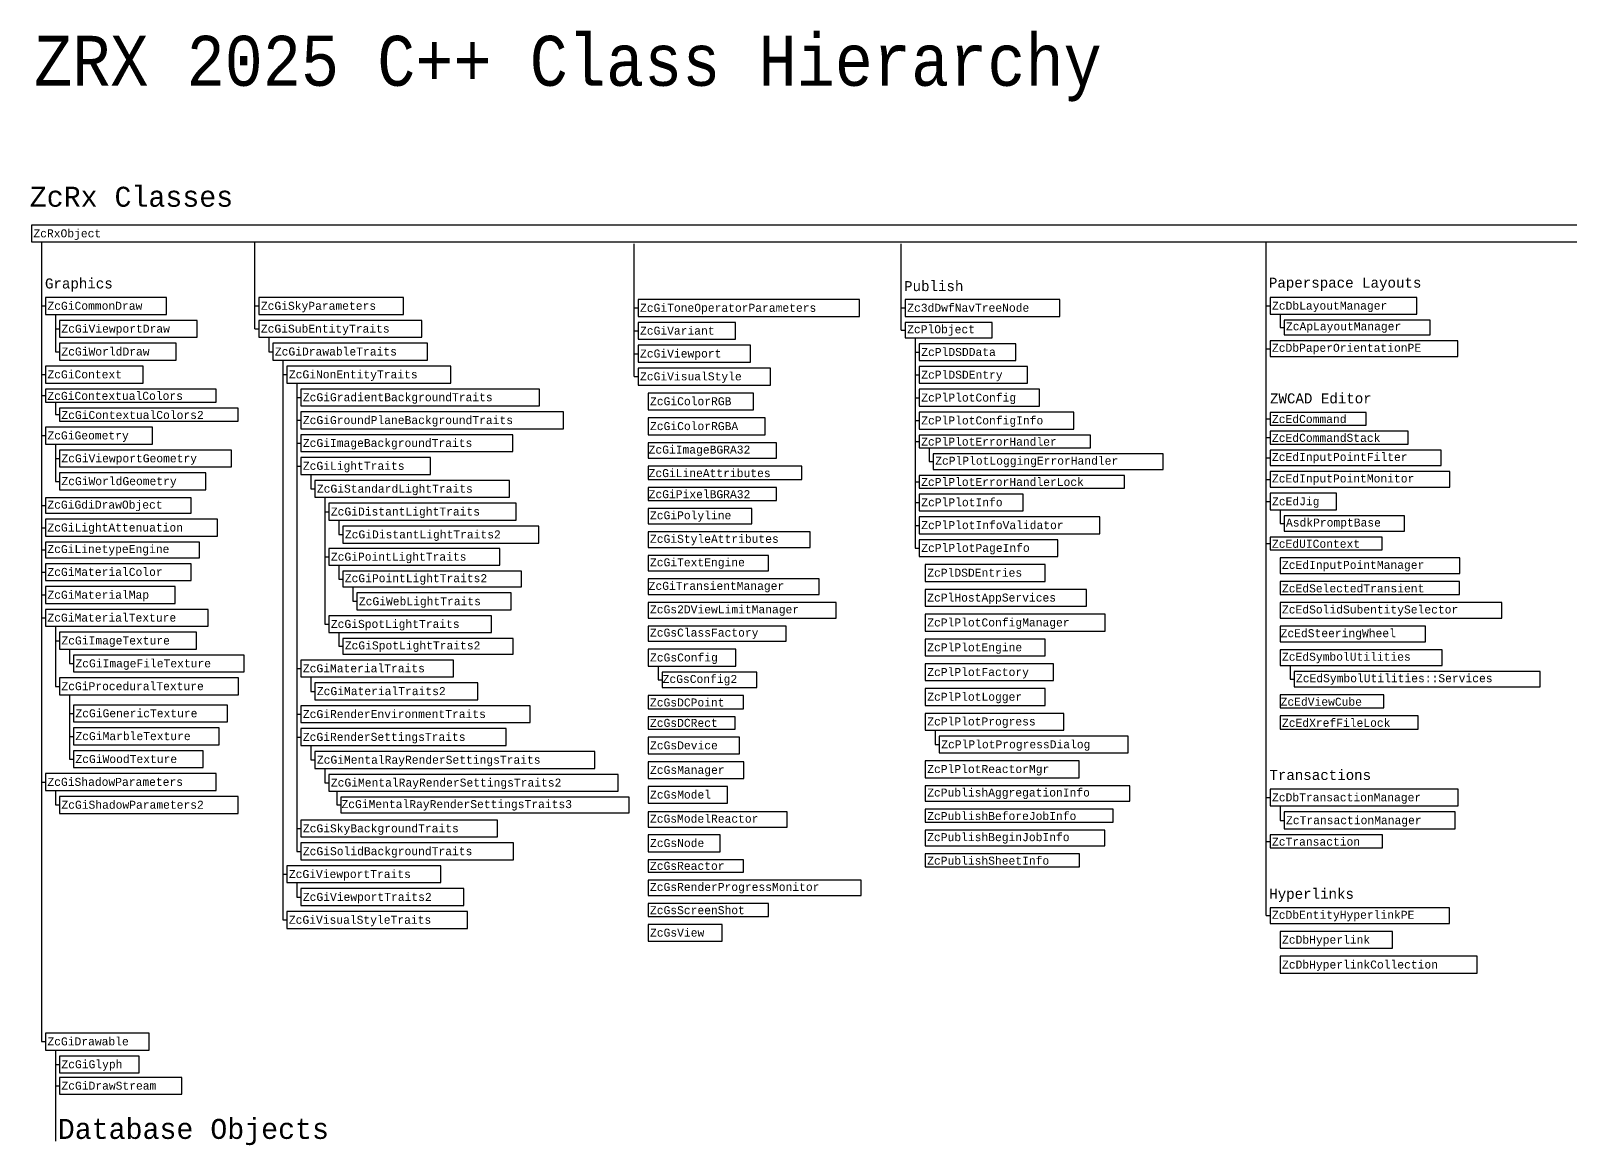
# Model space of a CAD drawing. Header units: millimetres. Extents: x 63 to 561, y 325 to 515.
# Drawn here: x 62.5 to 139.5, y 459 to 514.7 of the extents above; entities that cross this region are included whole.
import ezdxf

# ---------------------------------------------------------------- set-up
doc = ezdxf.new("R2010")
doc.units = ezdxf.units.MM
for name, color, linetype in [('Classes Map Frame', 7, 'Continuous'), ('Partial Supported', 2, 'Continuous'), ('Unmanaged classes', 3, 'Continuous'), ('Unmanaged classes with .NET Wrappers', 3, 'Continuous'), ('Unsupported', 252, 'Continuous')]:
    doc.layers.add(name, color=color, linetype=linetype)
doc.styles.add('Categories', font='consola.ttf', dxfattribs={"height": 0.5})
doc.styles.add('Headings', font='consola.ttf', dxfattribs={"height": 1})
doc.styles.get("Standard").update_dxf_attribs({"font": 'consola.ttf'})
doc.styles.add('Title', font='consola.ttf', dxfattribs={"width": 0.9})
doc.styles.add('Unmanaged', font='consola.ttf', dxfattribs={"height": 0.2})

msp = doc.modelspace()

# ---------------------------------------------------------------- linework, layer by layer
at = {"layer": 'Classes Map Frame'}
for p, q in [((63.045, 504.157), (63.045, 464.186)), ((73.716, 499.814), (73.716, 504.157)), ((124.267, 470.481), (124.267, 504.157)), ((92.671, 497.428), (92.671, 504.057)), ((106.031, 499.75), (106.031, 504.057)), ((63.045, 500.957), (63.245, 500.957)), ((63.745, 500.535), (63.745, 498.671)), ((73.716, 500.957), (73.916, 500.957)), ((92.671, 500.857), (92.871, 500.857)), ((106.031, 500.858), (106.231, 500.858)), ((124.267, 500.96), (124.467, 500.96)), ((124.967, 500.543), (124.967, 499.877)), ((63.745, 499.814), (63.945, 499.814)), ((73.716, 499.814), (73.916, 499.814)), ((92.671, 499.714), (92.871, 499.714)), ((106.031, 499.75), (106.231, 499.75)), ((124.967, 499.877), (125.167, 499.877)), ((74.416, 499.393), (74.416, 498.671)), ((106.731, 499.362), (106.731, 488.853)), ((124.267, 498.823), (124.467, 498.823)), ((63.745, 498.671), (63.945, 498.671)), ((74.416, 498.671), (74.616, 498.671)), ((75.116, 498.25), (75.116, 470.267)), ((92.671, 498.571), (92.871, 498.571)), ((106.731, 498.644), (106.931, 498.644)), ((63.045, 497.529), (63.245, 497.529)), ((75.116, 497.529), (75.316, 497.529)), ((92.671, 497.428), (92.871, 497.428)), ((106.731, 497.509), (106.931, 497.509)), ((63.045, 496.48), (63.245, 496.48)), ((75.816, 497.107), (75.816, 473.695)), ((63.745, 496.153), (63.745, 495.525)), ((75.816, 496.386), (76.016, 496.386)), ((106.731, 496.369), (106.931, 496.369)), ((63.745, 495.525), (63.945, 495.525)), ((75.816, 495.243), (76.016, 495.243)), ((106.731, 495.227), (106.931, 495.227)), ((124.267, 495.315), (124.467, 495.315)), ((63.045, 494.476), (63.245, 494.476)), ((75.816, 494.1), (76.016, 494.1)), ((106.731, 494.185), (106.931, 494.185)), ((124.267, 494.375), (124.467, 494.375)), ((63.745, 494.055), (63.745, 492.191)), ((63.745, 493.334), (63.945, 493.334)), ((107.431, 493.865), (107.431, 493.177)), ((124.267, 493.367), (124.467, 493.367)), ((75.816, 492.958), (76.016, 492.958)), ((107.431, 493.177), (107.631, 493.177)), ((63.745, 492.191), (63.945, 492.191)), ((76.516, 492.536), (76.516, 491.815)), ((76.516, 491.815), (76.716, 491.815)), ((106.731, 492.169), (106.931, 492.169)), ((124.267, 492.291), (124.467, 492.291)), ((77.216, 491.394), (77.216, 485.055)), ((106.731, 491.131), (106.931, 491.131)), ((124.267, 491.182), (124.467, 491.182)), ((63.045, 490.982), (63.245, 490.982)), ((77.216, 490.672), (77.416, 490.672)), ((77.916, 490.251), (77.916, 489.529)), ((124.967, 490.761), (124.967, 490.081)), ((63.045, 489.873), (63.245, 489.873)), ((77.916, 489.529), (78.116, 489.529)), ((106.731, 489.992), (106.931, 489.992)), ((124.967, 490.081), (125.167, 490.081)), ((63.045, 488.764), (63.245, 488.764)), ((106.731, 488.853), (106.931, 488.853)), ((124.267, 489.08), (124.467, 489.08)), ((77.216, 488.416), (77.416, 488.416)), ((77.916, 487.994), (77.916, 487.307)), ((63.045, 487.655), (63.245, 487.655)), ((77.916, 487.307), (78.116, 487.307)), ((63.045, 486.512), (63.245, 486.512)), ((78.616, 486.919), (78.616, 486.197)), ((78.616, 486.197), (78.816, 486.197)), ((63.045, 485.369), (63.245, 485.369)), ((63.745, 484.948), (63.745, 481.941)), ((77.216, 485.055), (77.416, 485.055)), ((63.745, 484.227), (63.945, 484.227)), ((77.916, 484.633), (77.916, 483.946)), ((64.445, 483.805), (64.445, 483.084)), ((77.916, 483.946), (78.116, 483.946)), ((64.445, 483.084), (64.645, 483.084)), ((75.816, 482.837), (76.016, 482.837)), ((93.871, 482.956), (93.871, 482.268)), ((125.467, 482.993), (125.467, 482.306)), ((63.745, 481.941), (63.945, 481.941)), ((76.516, 482.415), (76.516, 481.694)), ((93.871, 482.268), (94.071, 482.268)), ((125.467, 482.306), (125.667, 482.306)), ((64.445, 481.52), (64.445, 478.302)), ((76.516, 481.694), (76.716, 481.694)), ((64.445, 480.588), (64.645, 480.588)), ((75.816, 480.551), (76.016, 480.551)), ((107.731, 479.758), (107.731, 479.036)), ((64.445, 479.445), (64.645, 479.445)), ((75.816, 479.408), (76.016, 479.408)), ((76.516, 478.987), (76.516, 478.266)), ((107.731, 479.036), (107.931, 479.036)), ((64.445, 478.302), (64.645, 478.302)), ((76.516, 478.266), (76.716, 478.266)), ((77.216, 477.844), (77.216, 477.123)), ((63.045, 477.159), (63.245, 477.159)), ((63.745, 476.738), (63.745, 476.017)), ((77.216, 477.123), (77.416, 477.123)), ((77.816, 476.702), (77.816, 476.014)), ((63.745, 476.017), (63.945, 476.017)), ((77.816, 476.014), (78.016, 476.014)), ((124.267, 476.387), (124.467, 476.387)), ((124.967, 475.966), (124.967, 475.244)), ((124.967, 475.244), (125.167, 475.244)), ((75.816, 474.837), (76.016, 474.837)), ((124.267, 474.196), (124.467, 474.196)), ((75.816, 473.695), (76.016, 473.695)), ((75.116, 472.552), (75.316, 472.552)), ((75.816, 472.131), (75.816, 471.409)), ((75.816, 471.409), (76.016, 471.409)), ((75.116, 470.267), (75.316, 470.267)), ((124.267, 470.481), (124.467, 470.481)), ((63.045, 464.186), (63.245, 464.186)), ((63.745, 463.765), (63.745, 459.201)), ((63.745, 463.043), (63.945, 463.043)), ((63.745, 461.974), (63.945, 461.974))]:
    msp.add_line(p, q, dxfattribs=at)
for points in [[(62.545, 505), (62.545, 504.157), (212.088, 504.157), (212.098, 505)], [(63.245, 501.378), (63.245, 500.535), (69.296, 500.535), (69.296, 501.378)], [(73.916, 501.378), (73.916, 500.535), (81.15, 500.535), (81.15, 501.378)], [(92.871, 501.278), (92.871, 500.435), (103.935, 500.435), (103.935, 501.278)], [(106.231, 501.278), (106.231, 500.437), (113.96, 500.437), (113.96, 501.278)], [(124.467, 501.378), (124.467, 500.543), (131.802, 500.543), (131.802, 501.378)], [(63.945, 500.235), (63.945, 499.393), (70.82, 499.393), (70.82, 500.235)], [(73.916, 500.235), (73.916, 499.393), (82.062, 499.393), (82.062, 500.235)], [(92.871, 500.135), (92.871, 499.292), (97.748, 499.292), (97.748, 500.135)], [(106.231, 500.137), (106.231, 499.362), (110.577, 499.362), (110.577, 500.137)], [(125.167, 500.243), (125.167, 499.511), (132.465, 499.511), (132.465, 500.243)], [(63.945, 499.093), (63.945, 498.25), (69.785, 498.25), (69.785, 499.093)], [(74.616, 499.093), (74.616, 498.25), (82.34, 498.25), (82.34, 499.093)], [(92.871, 498.992), (92.871, 498.15), (98.487, 498.15), (98.487, 498.992)], [(106.931, 499.062), (106.931, 498.226), (111.756, 498.226), (111.756, 499.062)], [(124.467, 499.211), (124.467, 498.435), (133.851, 498.435), (133.851, 499.211)], [(63.245, 497.95), (63.245, 497.107), (68.123, 497.107), (68.123, 497.95)], [(75.316, 497.95), (75.316, 497.107), (83.508, 497.107), (83.508, 497.95)], [(92.871, 497.85), (92.871, 497.007), (99.497, 497.007), (99.497, 497.85)], [(106.931, 497.926), (106.931, 497.091), (112.343, 497.091), (112.343, 497.926)], [(63.245, 496.807), (63.245, 496.153), (71.772, 496.153), (71.772, 496.807)], [(76.016, 496.807), (76.016, 495.965), (87.942, 495.965), (87.942, 496.807)], [(93.371, 496.607), (93.371, 495.764), (98.642, 495.764), (98.642, 496.607)], [(106.931, 496.791), (106.931, 495.948), (112.935, 495.948), (112.935, 496.791)], [(63.945, 495.853), (63.945, 495.198), (72.878, 495.198), (72.878, 495.853)], [(76.016, 495.665), (76.016, 494.822), (89.148, 494.822), (89.148, 495.665)], [(106.931, 495.648), (106.931, 494.805), (114.653, 494.805), (114.653, 495.648)], [(124.467, 495.635), (124.467, 494.995), (129.272, 494.995), (129.272, 495.635)], [(63.245, 494.898), (63.245, 494.055), (68.588, 494.055), (68.588, 494.898)], [(93.371, 495.364), (93.371, 494.522), (99.22, 494.522), (99.22, 495.364)], [(76.016, 494.522), (76.016, 493.679), (86.612, 493.679), (86.612, 494.522)], [(93.371, 494.122), (93.371, 493.346), (99.784, 493.346), (99.784, 494.122)], [(106.931, 494.505), (106.931, 493.865), (115.489, 493.865), (115.489, 494.505)], [(124.467, 494.695), (124.467, 494.055), (131.365, 494.055), (131.365, 494.695)], [(63.945, 493.755), (63.945, 492.912), (72.54, 492.912), (72.54, 493.755)], [(76.016, 493.379), (76.016, 492.536), (82.496, 492.536), (82.496, 493.379)], [(107.631, 493.565), (107.631, 492.79), (119.13, 492.79), (119.13, 493.565)], [(124.467, 493.755), (124.467, 492.979), (133.026, 492.979), (133.026, 493.755)], [(63.945, 492.612), (63.945, 491.77), (71.255, 491.77), (71.255, 492.612)], [(93.371, 492.946), (93.371, 492.291), (101.058, 492.291), (101.058, 492.946)], [(124.467, 492.679), (124.467, 491.904), (133.446, 491.904), (133.446, 492.679)], [(76.716, 492.236), (76.716, 491.394), (86.439, 491.394), (86.439, 492.236)], [(93.371, 491.891), (93.371, 491.237), (99.784, 491.237), (99.784, 491.891)], [(106.931, 492.49), (106.931, 491.849), (117.189, 491.849), (117.189, 492.49)], [(63.245, 491.37), (63.245, 490.594), (70.532, 490.594), (70.532, 491.37)], [(77.416, 491.094), (77.416, 490.251), (86.781, 490.251), (86.781, 491.094)], [(106.931, 491.549), (106.931, 490.714), (112.129, 490.714), (112.129, 491.549)], [(124.467, 491.604), (124.467, 490.761), (127.79, 490.761), (127.79, 491.604)], [(63.245, 490.294), (63.245, 489.452), (71.841, 489.452), (71.841, 490.294)], [(93.371, 490.837), (93.371, 490.061), (98.554, 490.061), (98.554, 490.837)], [(106.931, 490.414), (106.931, 489.571), (115.952, 489.571), (115.952, 490.414)], [(125.167, 490.461), (125.167, 489.7), (131.19, 489.7), (131.19, 490.461)], [(78.116, 489.951), (78.116, 489.108), (87.91, 489.108), (87.91, 489.951)], [(93.371, 489.661), (93.371, 488.886), (101.478, 488.886), (101.478, 489.661)], [(63.245, 489.152), (63.245, 488.376), (70.948, 488.376), (70.948, 489.152)], [(77.416, 488.837), (77.416, 487.994), (85.953, 487.994), (85.953, 488.837)], [(106.931, 489.271), (106.931, 488.435), (113.855, 488.435), (113.855, 489.271)], [(124.467, 489.4), (124.467, 488.76), (130.074, 488.76), (130.074, 489.4)], [(63.245, 488.076), (63.245, 487.233), (70.524, 487.233), (70.524, 488.076)], [(93.371, 488.486), (93.371, 487.711), (99.394, 487.711), (99.394, 488.486)], [(107.231, 488.035), (107.231, 487.193), (113.223, 487.193), (113.223, 488.035)], [(124.967, 488.36), (124.967, 487.584), (133.946, 487.584), (133.946, 488.36)], [(78.116, 487.694), (78.116, 486.919), (87.049, 486.919), (87.049, 487.694)], [(93.371, 487.311), (93.371, 486.535), (101.93, 486.535), (101.93, 487.311)], [(124.967, 487.184), (124.967, 486.53), (133.935, 486.53), (133.935, 487.184)], [(63.245, 486.933), (63.245, 486.091), (69.73, 486.091), (69.73, 486.933)], [(78.816, 486.619), (78.816, 485.776), (86.525, 485.776), (86.525, 486.619)], [(107.231, 486.793), (107.231, 485.95), (115.29, 485.95), (115.29, 486.793)], [(63.245, 485.791), (63.245, 484.948), (71.381, 484.948), (71.381, 485.791)], [(93.371, 486.135), (93.371, 485.36), (102.77, 485.36), (102.77, 486.135)], [(124.967, 486.13), (124.967, 485.354), (136.047, 485.354), (136.047, 486.13)], [(77.416, 485.476), (77.416, 484.633), (85.536, 484.633), (85.536, 485.476)], [(93.371, 484.96), (93.371, 484.199), (100.27, 484.199), (100.27, 484.96)], [(107.231, 485.55), (107.231, 484.707), (116.224, 484.707), (116.224, 485.55)], [(124.967, 484.944), (124.967, 484.169), (132.241, 484.169), (132.241, 484.944)], [(63.945, 484.648), (63.945, 483.805), (70.798, 483.805), (70.798, 484.648)], [(78.116, 484.333), (78.116, 483.558), (86.629, 483.558), (86.629, 484.333)], [(107.231, 484.307), (107.231, 483.464), (113.221, 483.464), (113.221, 484.307)], [(64.645, 483.505), (64.645, 482.662), (73.182, 482.662), (73.182, 483.505)], [(93.371, 483.799), (93.371, 482.956), (97.766, 482.956), (97.766, 483.799)], [(124.967, 483.769), (124.967, 482.993), (133.074, 482.993), (133.074, 483.769)], [(76.016, 483.258), (76.016, 482.415), (83.647, 482.415), (83.647, 483.258)], [(94.071, 482.656), (94.071, 481.881), (98.803, 481.881), (98.803, 482.656)], [(107.231, 483.064), (107.231, 482.229), (113.632, 482.229), (113.632, 483.064)], [(125.667, 482.693), (125.667, 481.918), (137.976, 481.918), (137.976, 482.693)], [(63.945, 482.362), (63.945, 481.52), (72.893, 481.52), (72.893, 482.362)], [(76.716, 482.115), (76.716, 481.273), (84.862, 481.273), (84.862, 482.115)], [(107.231, 481.829), (107.231, 480.993), (113.229, 480.993), (113.229, 481.829)], [(93.371, 481.481), (93.371, 480.826), (98.138, 480.826), (98.138, 481.481)], [(124.967, 481.518), (124.967, 480.863), (130.15, 480.863), (130.15, 481.518)], [(64.645, 481.009), (64.645, 480.166), (72.345, 480.166), (72.345, 481.009)], [(76.016, 480.973), (76.016, 480.13), (87.484, 480.13), (87.484, 480.973)], [(93.371, 480.426), (93.371, 479.805), (97.717, 479.805), (97.717, 480.426)], [(107.231, 480.593), (107.231, 479.758), (114.157, 479.758), (114.157, 480.593)], [(124.967, 480.463), (124.967, 479.808), (131.865, 479.808), (131.865, 480.463)], [(64.645, 479.866), (64.645, 479.024), (71.93, 479.024), (71.93, 479.866)], [(76.016, 479.83), (76.016, 478.987), (86.27, 478.987), (86.27, 479.83)], [(64.645, 478.724), (64.645, 477.881), (71.127, 477.881), (71.127, 478.724)], [(93.371, 479.405), (93.371, 478.563), (97.934, 478.563), (97.934, 479.405)], [(107.931, 479.458), (107.931, 478.615), (117.371, 478.615), (117.371, 479.458)], [(76.716, 478.687), (76.716, 477.844), (90.711, 477.844), (90.711, 478.687)], [(93.371, 478.163), (93.371, 477.337), (98.152, 477.337), (98.152, 478.163)], [(107.231, 478.215), (107.231, 477.379), (114.917, 477.379), (114.917, 478.215)], [(63.245, 477.581), (63.245, 476.738), (71.779, 476.738), (71.779, 477.581)], [(77.416, 477.544), (77.416, 476.702), (91.871, 476.702), (91.871, 477.544)], [(63.945, 476.438), (63.945, 475.595), (72.874, 475.595), (72.874, 476.438)], [(78.016, 476.402), (78.016, 475.626), (92.426, 475.626), (92.426, 476.402)], [(93.371, 476.937), (93.371, 476.102), (97.339, 476.102), (97.339, 476.937)], [(107.231, 476.979), (107.231, 476.204), (117.459, 476.204), (117.459, 476.979)], [(124.467, 476.808), (124.467, 475.966), (133.871, 475.966), (133.871, 476.808)], [(93.371, 475.673), (93.371, 474.897), (100.322, 474.897), (100.322, 475.673)], [(107.231, 475.804), (107.231, 475.149), (116.619, 475.149), (116.619, 475.804)], [(125.167, 475.666), (125.167, 474.823), (133.726, 474.823), (133.726, 475.666)], [(76.016, 475.259), (76.016, 474.416), (85.846, 474.416), (85.846, 475.259)], [(76.016, 474.116), (76.016, 473.273), (86.65, 473.273), (86.65, 474.116)], [(93.371, 474.516), (93.371, 473.68), (96.979, 473.68), (96.979, 474.516)], [(107.231, 474.749), (107.231, 473.974), (116.199, 473.974), (116.199, 474.749)], [(124.467, 474.523), (124.467, 473.868), (130.084, 473.868), (130.084, 474.523)], [(107.231, 473.574), (107.231, 472.919), (114.938, 472.919), (114.938, 473.574)], [(75.316, 472.973), (75.316, 472.131), (83.017, 472.131), (83.017, 472.973)], [(93.371, 473.28), (93.371, 472.659), (98.148, 472.659), (98.148, 473.28)], [(76.016, 471.831), (76.016, 470.988), (84.161, 470.988), (84.161, 471.831)], [(93.371, 472.259), (93.371, 471.484), (104.031, 471.484), (104.031, 472.259)], [(93.371, 471.084), (93.371, 470.444), (99.398, 470.444), (99.398, 471.084)], [(75.316, 470.688), (75.316, 469.845), (84.34, 469.845), (84.34, 470.688)], [(124.467, 470.868), (124.467, 470.093), (133.431, 470.093), (133.431, 470.868)], [(93.371, 470.044), (93.371, 469.201), (97.07, 469.201), (97.07, 470.044)], [(124.967, 469.693), (124.967, 468.85), (130.593, 468.85), (130.593, 469.693)], [(124.967, 468.45), (124.967, 467.607), (134.828, 467.607), (134.828, 468.45)], [(63.245, 464.607), (63.245, 463.765), (68.431, 463.765), (68.431, 464.607)], [(63.945, 463.465), (63.945, 462.622), (67.925, 462.622), (67.925, 463.465)], [(63.945, 462.395), (63.945, 461.552), (70.057, 461.552), (70.057, 462.395)]]:
    msp.add_lwpolyline(points, close=True, dxfattribs=at)

# ---------------------------------------------------------------- texts
at = {"layer": 'Classes Map Frame', "color": 7, "style": 'Title', "width": 0.9}
msp.add_text('ZRX 2025 C++ Class Hierarchy', height=2.5, dxfattribs=at).set_placement((62.672, 511.963))
at = {"layer": 'Classes Map Frame', "color": 7, "style": 'Headings'}
msp.add_text('ZcRx Classes', height=1, dxfattribs=at).set_placement((62.46, 505.918))
at = {"layer": 'Classes Map Frame', "color": 1, "style": 'Categories'}
for s, p in [('Graphics', (63.22, 501.833)), ('Publish', (106.17, 501.7)), ('Paperspace Layouts', (124.407, 501.871)), ('ZWCAD Editor', (124.464, 496.09)), ('Transactions', (124.435, 477.263)), ('Hyperlinks', (124.425, 471.323))]:
    msp.add_text(s, height=0.5, dxfattribs=at).set_placement(p)
at = {"layer": 'Classes Map Frame', "style": 'Headings'}
msp.add_text('Database Objects', height=1, dxfattribs=at).set_placement((63.861, 459.322))
at = {"layer": 'Partial Supported', "style": 'Unmanaged'}
for s, p in [('ZcGiSubEntityTraits', (74.013, 499.624)), ('ZcGiDrawableTraits', (74.713, 498.481)), ('ZcPlDSDData', (107.028, 498.457)), ('ZcGiVisualStyle', (92.969, 497.238)), ('ZcPlDSDEntry', (107.028, 497.322)), ('ZcPlPlotConfig', (107.028, 496.179)), ('ZcGiGeometry', (63.342, 494.286)), ('ZcGiStandardLightTraits', (76.813, 491.625)), ('ZcPlPlotInfoValidator', (107.028, 489.802)), ('ZcEdInputPointManager', (125.062, 487.816)), ('ZcGiGenericTexture', (64.742, 480.397)), ('ZcGiShadowParameters', (63.342, 476.969)), ('ZcGiViewportTraits', (75.413, 472.362)), ('ZcGiGlyph', (64.042, 462.853))]:
    msp.add_text(s, height=0.4, dxfattribs=at).set_placement(p)
at = {"layer": 'Unmanaged classes', "style": 'Unmanaged'}
for s, p in [('ZcPlObject', (106.325, 499.594)), ('ZcApLayoutManager', (125.262, 499.743)), ('ZcGiContextualColors', (63.339, 496.264)), ('ZcGiContextualColors2', (64.039, 495.309)), ('ZcEdCommand', (124.562, 495.106)), ('ZcEdCommandStack', (124.562, 494.166)), ('ZcEdInputPointFilter', (124.562, 493.211)), ('ZcEdInputPointMonitor', (124.562, 492.136)), ('ZcEdUIContext', (124.562, 488.871)), ('ZcGiTextEngine', (93.466, 487.943)), ('ZcGsClassFactory', (93.466, 484.431)), ('ZcEdSymbolUtilities', (125.062, 483.225)), ('ZcEdSymbolUtilities::Services', (125.762, 482.15)), ('ZcGsDCPoint', (93.466, 480.937)), ('ZcGsDCRect', (93.466, 479.917)), ('ZcTransaction', (124.562, 473.98)), ('ZcGsScreenShot', (93.466, 470.555)), ('ZcDbEntityHyperlinkPE', (124.562, 470.325))]:
    msp.add_text(s, height=0.4, dxfattribs=at).set_placement(p)
at = {"layer": 'Unmanaged classes'}
msp.add_text('ZcGiPixelBGRA32', height=0.4, dxfattribs=at).set_placement((93.399, 491.348))
at = {"layer": 'Unmanaged classes with .NET Wrappers', "style": 'Unmanaged'}
for s, p in [('ZcRxObject', (62.642, 504.388)), ('ZcGiCommonDraw', (63.342, 500.766)), ('ZcDbLayoutManager', (124.565, 500.774)), ('ZcGiViewportDraw', (64.042, 499.624)), ('ZcGiVariant', (92.969, 499.523)), ('ZcGiWorldDraw', (64.042, 498.481)), ('ZcGiViewport', (92.969, 498.381)), ('ZcDbPaperOrientationPE', (124.562, 498.667)), ('ZcGiContext', (63.342, 497.338)), ('ZcGiColorRGB', (93.469, 495.995)), ('ZcGiColorRGBA', (93.469, 494.753)), ('ZcPlPlotConfigInfo', (107.028, 495.036)), ('ZcGiLightTraits', (76.113, 492.767)), ('ZcPlPlotInfo', (107.028, 490.945)), ('ZcEdJig', (124.565, 490.992)), ('ZcGiPolyline', (93.466, 490.293)), ('ZcGiLightAttenuation', (63.342, 489.683)), ('ZcPlPlotPageInfo', (107.028, 488.666)), ('ZcGiMaterialColor', (63.342, 487.464)), ('ZcPlDSDEntries', (107.328, 487.424)), ('ZcGiMaterialMap', (63.342, 486.322)), ('ZcGiMaterialTexture', (63.342, 485.179)), ('ZcPlPlotConfigManager', (107.328, 484.938)), ('ZcGiImageTexture', (64.042, 484.036)), ('ZcPlPlotEngine', (107.328, 483.695)), ('ZcGiImageFileTexture', (64.742, 482.893)), ('ZcPlPlotFactory', (107.328, 482.46)), ('ZcGiProceduralTexture', (64.042, 481.751)), ('ZcPlPlotProgress', (107.328, 479.989)), ('ZcGiMarbleTexture', (64.742, 479.255)), ('ZcGsDevice', (93.469, 478.794)), ('ZcPlPlotProgressDialog', (108.028, 478.846)), ('ZcGiWoodTexture', (64.742, 478.112)), ('ZcGsManager', (93.469, 477.568)), ('ZcGsModel', (93.469, 476.333)), ('ZcDbTransactionManager', (124.565, 476.197)), ('ZcGiSkyBackgroundTraits', (76.113, 474.647)), ('ZcTransactionManager', (125.265, 475.054)), ('ZcGsNode', (93.469, 473.911)), ('ZcGsView', (93.469, 469.432)), ('ZcDbHyperlink', (125.065, 469.081)), ('ZcDbHyperlinkCollection', (125.065, 467.838)), ('ZcGiDrawable', (63.342, 463.996))]:
    msp.add_text(s, height=0.4, dxfattribs=at).set_placement(p)
at = {"layer": 'Unmanaged classes with .NET Wrappers'}
for s, p in [('ZcGiImageBGRA32', (93.399, 493.578)), ('ZcGiTransientManager', (93.399, 486.767))]:
    msp.add_text(s, height=0.4, dxfattribs=at).set_placement(p)
at = {"layer": 'Unsupported', "style": 'Unmanaged'}
for s, p in [('ZcGiSkyParameters', (74.013, 500.766)), ('ZcGiToneOperatorParameters', (92.969, 500.666)), ('Zc3dDwfNavTreeNode', (106.328, 500.668)), ('ZcGiNonEntityTraits', (75.413, 497.338)), ('ZcGiGradientBackgroundTraits', (76.113, 496.196)), ('ZcGiGroundPlaneBackgroundTraits', (76.113, 495.053)), ('ZcGiImageBackgroundTraits', (76.113, 493.91)), ('ZcPlPlotErrorHandler', (107.025, 493.976)), ('ZcGiViewportGeometry', (64.042, 493.143)), ('ZcPlPlotLoggingErrorHandler', (107.725, 493.022)), ('ZcGiWorldGeometry', (64.042, 492.001)), ('ZcPlPlotErrorHandlerLock', (107.025, 491.961)), ('ZcGiGdiDrawObject', (63.339, 490.826)), ('ZcGiDistantLightTraits', (77.513, 490.482)), ('AsdkPromptBase', (125.262, 489.932)), ('ZcGiDistantLightTraits2', (78.213, 489.339)), ('ZcGiStyleAttributes', (93.466, 489.118)), ('ZcGiLinetypeEngine', (63.339, 488.608)), ('ZcGiPointLightTraits', (77.513, 488.225)), ('ZcGiPointLightTraits2', (78.21, 487.151)), ('ZcGiWebLightTraits', (78.913, 485.997)), ('ZcPlHostAppServices', (107.328, 486.181)), ('ZcEdSelectedTransient', (125.062, 486.641)), ('ZcGs2DViewLimitManager', (93.466, 485.592)), ('ZcEdSolidSubentitySelector', (125.062, 485.586)), ('ZcGiSpotLightTraits', (77.513, 484.864)), ('ZcGiSpotLightTraits2', (78.21, 483.79)), ('ZcGsConfig', (93.469, 483.187)), ('ZcGiMaterialTraits', (76.113, 482.646)), ('ZcGiMaterialTraits2', (76.813, 481.504)), ('ZcPlPlotLogger', (107.328, 481.224)), ('ZcGiRenderEnvironmentTraits', (76.113, 480.361)), ('ZcEdXrefFileLock', (125.062, 479.92)), ('ZcGiRenderSettingsTraits', (76.113, 479.218)), ('ZcGiMentalRayRenderSettingsTraits', (76.813, 478.075)), ('ZcPlPlotReactorMgr', (107.328, 477.611)), ('ZcGiMentalRayRenderSettingsTraits2', (77.513, 476.933)), ('ZcPublishAggregationInfo', (107.325, 476.436)), ('ZcGiShadowParameters2', (64.042, 475.826)), ('ZcPublishBeforeJobInfo', (107.325, 475.261)), ('ZcGsModelReactor', (93.466, 475.129)), ('ZcPublishBeginJobInfo', (107.325, 474.206)), ('ZcGiSolidBackgroundTraits', (76.113, 473.504)), ('ZcPublishSheetInfo', (107.325, 473.031)), ('ZcGsReactor', (93.466, 472.771)), ('ZcGsRenderProgressMonitor', (93.466, 471.716)), ('ZcGiViewportTraits2', (76.113, 471.219)), ('ZcGiVisualStyleTraits', (75.413, 470.076)), ('ZcGiDrawStream', (64.042, 461.783))]:
    msp.add_text(s, height=0.4, dxfattribs=at).set_placement(p)
at = {"layer": 'Unsupported'}
for s, p in [('ZcGiLineAttributes', (93.399, 492.403)), ('ZcEdSteeringWheel', (124.995, 484.401)), ('ZcGsConfig2', (94.099, 482.113)), ('ZcEdViewCube', (124.995, 480.974)), ('ZcGiMentalRayRenderSettingsTraits3', (78.043, 475.858))]:
    msp.add_text(s, height=0.4, dxfattribs=at).set_placement(p)

doc.saveas('drawing.dxf')
